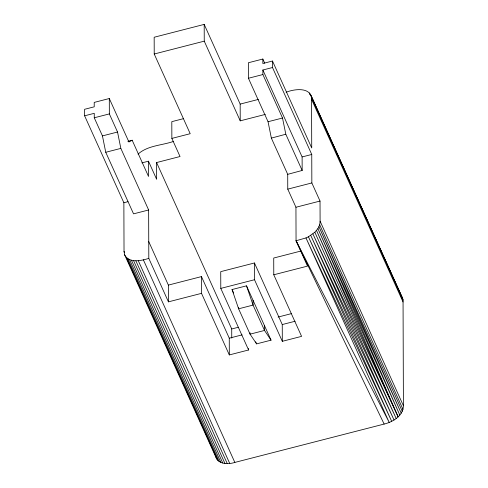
<?xml version="1.0" encoding="UTF-8"?>
<svg xmlns="http://www.w3.org/2000/svg" width="488" height="488" viewBox="0 0 488 488"><rect width="100%" height="100%" fill="white"/><g stroke="black" fill="none" stroke-linecap="round" stroke-linejoin="round"><path stroke-width="0.73" d="M201.52 293.349L168.433 301.852L168.372 285.096L201.459 276.592L201.52 293.349L229.317 354.928L248.587 349.981L220.789 288.396L220.728 271.645L254.455 262.977L254.51 279.734L282.314 341.313L301.584 336.366L273.78 274.781L307.507 266.119L296.057 240.761L295.941 207.248L287.761 189.137L287.713 174.332L271.358 138.11L268.052 121.726L248.429 78.257L248.374 62.751L262.831 59.036L262.843 63.501L272.481 61.024L311.728 147.962L311.558 99.332C311.387 86.577 294.063 88.95 286.108 92.293M215.757 456.06C217.166 464.436 228.488 464.582 234.838 462.423L384.135 424.066C392.889 422.004 403.21 415.8 403.411 405.76L403.051 300.157L402.679 298.455L310.484 94.324M384.135 424.066L296.057 240.761L305.976 237.93L308.428 236.784L314.839 232.251L317.901 228.616L319.701 224.822L320.097 221.168L320.03 201.062L311.85 182.945L311.753 154.464L272.499 67.527L272.481 61.024M138.037 154.123C147.65 145.448 161.705 145.485 173.368 141.471M141.923 162.876L148.468 161.199L148.523 176.449L132.169 140.227L128.93 142.002L109.3 98.527L94.208 102.407L94.227 106.823L84.589 109.3L84.613 115.802L123.867 202.74L124.031 251.332L124.568 254.712L216.666 458.976M271.358 138.11L285.809 134.231L302.163 170.458L287.713 174.332M265.332 114.399L240.23 120.847L240.175 104.09L204.191 24.4L154.165 37.253L154.226 54.009L190.204 133.7L171.861 138.415L180.035 156.526L156.587 162.553L156.648 179.309L148.468 161.199M154.226 54.009L204.252 41.157L204.191 24.4M84.613 115.802L94.251 113.326L94.263 117.785L102.443 135.902L105.743 152.274L133.547 213.854L148.639 209.98L120.835 148.395L117.535 132.022L109.355 113.911L109.3 98.527M285.809 134.231L282.509 118.017L262.886 74.548L262.867 70.004L272.499 67.527M94.263 117.785L109.355 113.911M248.429 78.257L262.886 74.548M102.443 135.902L117.535 132.022M183.543 118.645L171.8 121.658L171.861 138.415M240.175 104.09L258.402 99.412M127.856 141.337L132.169 140.227M105.743 152.274L120.835 148.395M268.052 121.726L282.509 118.017M123.867 202.74L127.99 201.678M302.163 170.458L302.115 156.941L311.753 154.464M287.761 189.137L311.85 182.945M295.941 207.248L320.03 201.062M124.568 254.712C129.076 263.581 141.276 260.744 148.809 258.384L148.639 209.98M300.846 251.058L273.725 258.024L273.78 274.781M220.789 288.396L254.51 279.734M232.056 289.543L246.513 285.834L271.041 340.166L256.59 343.881L250.063 334.164L238.614 308.806L232.056 289.543L233.618 292.995M231.751 338.08L231.721 328.973L238.339 327.271M278.075 317.06L291.324 313.656M229.317 354.928L229.262 338.178L242.109 334.872M282.314 341.313L282.253 324.557L295.1 321.256M400.849 295.527L402.679 298.455M271.041 340.166L264.52 330.449L253.071 305.091L246.513 285.834M296.057 240.761L389.241 422.492L305.976 237.93L391.699 421.358L308.428 236.784L394.036 420.022L310.758 235.442L396.189 418.503L312.906 233.917L398.129 416.837L316.517 230.47L399.812 415.062L317.901 228.616L401.209 413.208L318.975 226.719L402.283 411.311M311.942 98.515L312.881 100.595M316.346 108.226L317.603 111.002M320.75 117.937L322.641 122.098M325.154 127.649L327.045 131.809M327.674 133.2L328.93 135.969M329.565 137.36L331.767 142.215M332.712 144.296L333.341 145.68M333.969 147.071L337.745 155.391M339.319 158.862L343.095 167.189M343.723 168.574L347.499 176.9M348.127 178.285L351.903 186.605M352.537 187.996L401.941 296.899M311.558 97.545L403.051 300.157L311.198 95.862M311.558 99.332L403.045 301.974M262.831 59.036L264.697 63.178M262.867 70.004L302.115 156.941M320.097 221.168L403.411 405.76M319.701 224.822L403.015 409.414M314.839 232.251L398.129 416.837M204.252 41.157L240.23 120.847M254.455 262.977L282.253 324.557M255.657 341.814L256.59 343.881M156.587 162.553L231.721 328.973M201.459 276.592L229.262 338.178M148.749 241.627L168.372 285.096M148.809 258.384L168.433 301.852M143.35 259.781L234.838 462.423M138.299 260.72L229.732 463.472M124.031 251.332L124.66 252.717M135.871 260.805L227.274 463.6M133.572 260.635L224.938 463.46M131.437 260.214L222.772 463.045M129.515 259.543L220.832 462.38M127.838 258.64L219.142 461.465M126.441 257.518L217.746 460.324M264.502 325.679L264.52 330.449L250.063 334.164L250.057 332.798M253.052 300.321L253.071 305.091L238.614 308.806L238.614 307.446M248.587 348.456L248.587 349.981M310.368 95.044L309.423 92.964L310.362 95.044"/></g></svg>
